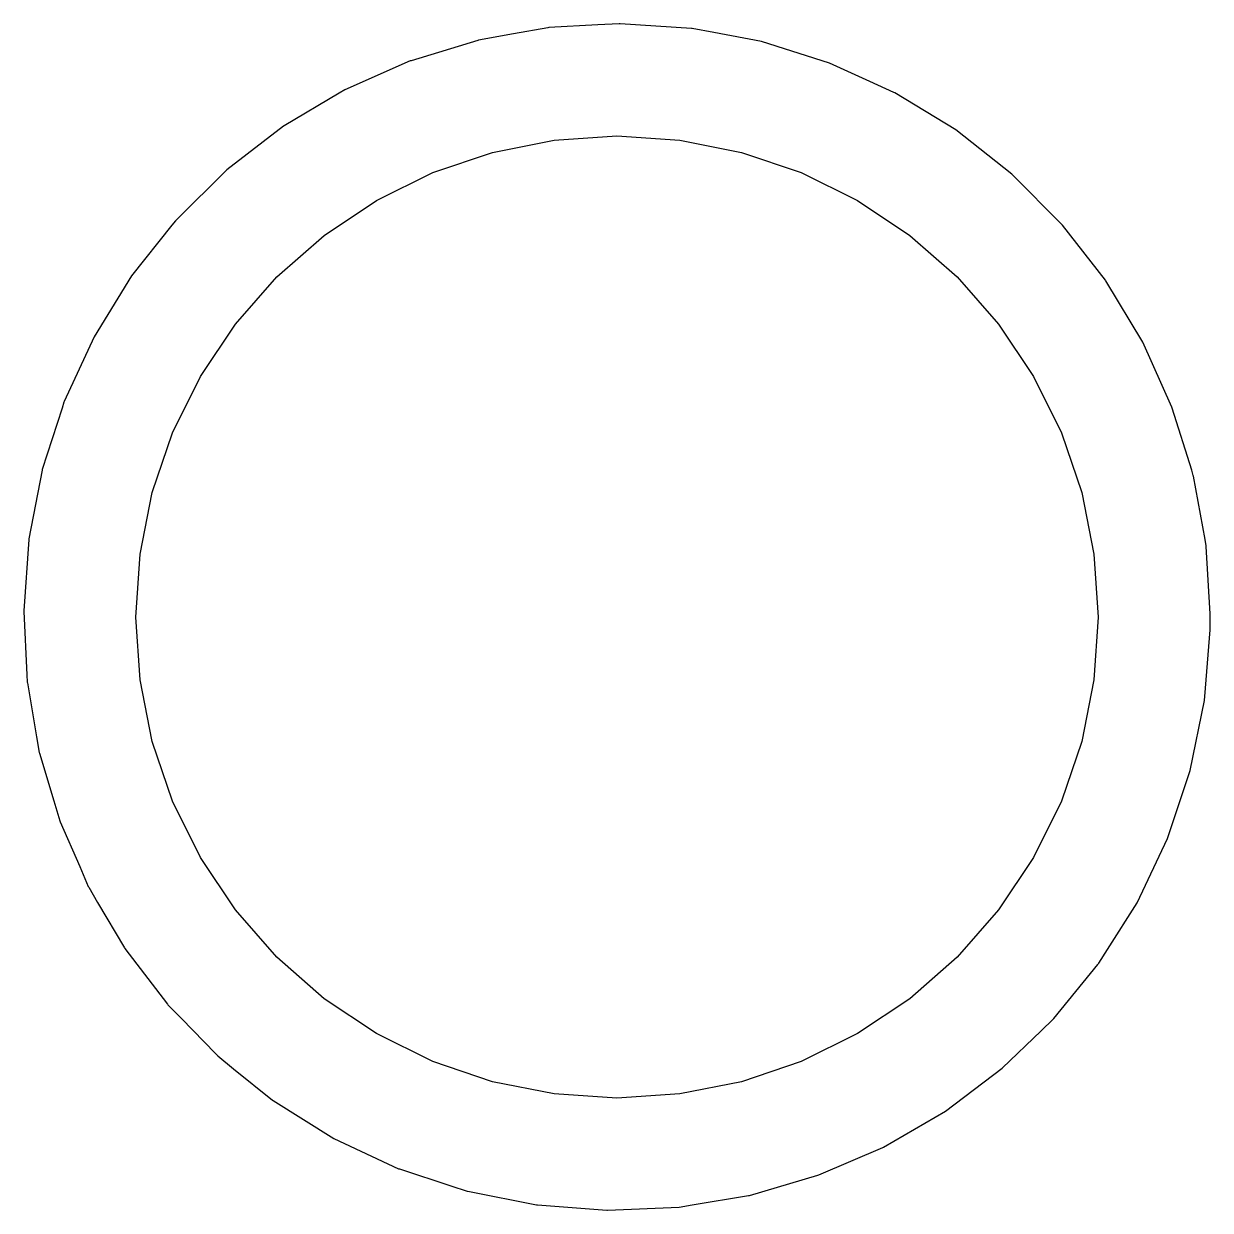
# Model space of a CAD drawing. Extents: x 84 to 209, y -139 to -58.
# Drawn here: x 159.61 to 165.04, y -84.96 to -79.54 of the extents above; entities that cross this region are included whole.
import ezdxf

# ---------------------------------------------------------------- set-up
doc = ezdxf.new("R2010")
doc.units = 0
doc.layers.add('BLACK', color=7, linetype='CONTINUOUS')

msp = doc.modelspace()

# ---------------------------------------------------------------- linework, layer by layer
at = {"layer": 'BLACK', "linetype": 'CONTINUOUS'}
for p, q in [((162.238, -79.5422), (162.013, -79.5545)), ((162.335, -79.5368), (162.238, -79.5422)), ((162.339, -79.5366), (162.335, -79.5368)), ((162.335, -79.5368), (162.335, -79.5368)), ((162.665, -79.5579), (162.339, -79.5366)), ((161.852, -79.583), (161.692, -79.6115)), ((162.009, -79.5552), (161.852, -79.583)), ((162.013, -79.5545), (162.009, -79.5552)), ((162.009, -79.5552), (162.009, -79.5552)), ((162.669, -79.5586), (162.665, -79.5579)), ((162.768, -79.5774), (162.669, -79.5586)), ((162.669, -79.5586), (162.669, -79.5586)), ((162.986, -79.6183), (162.768, -79.5774)), ((161.688, -79.6126), (161.383, -79.7056)), ((161.692, -79.6115), (161.688, -79.6126)), ((161.688, -79.6126), (161.688, -79.6126)), ((163.297, -79.7168), (162.986, -79.6183)), ((161.379, -79.7067), (161.08, -79.8388)), ((161.383, -79.7056), (161.379, -79.7067)), ((163.481, -79.8001), (163.297, -79.7168)), ((163.591, -79.8504), (163.481, -79.8001)), ((161.055, -79.8539), (160.803, -80.0038)), ((161.08, -79.8388), (161.055, -79.8539)), ((163.595, -79.8519), (163.591, -79.8504)), ((163.591, -79.8504), (163.591, -79.8504)), ((163.874, -80.0219), (163.595, -79.8519)), ((160.8, -80.0058), (160.541, -80.2052)), ((160.803, -80.0038), (160.8, -80.0058)), ((160.803, -80.0038), (160.803, -80.0038)), ((164.13, -80.224), (163.874, -80.0219)), ((161.756, -80.125), (162.038, -80.0688)), ((162.038, -80.0688), (162.325, -80.05)), ((162.325, -80.05), (162.612, -80.0688)), ((162.612, -80.0688), (162.894, -80.125)), ((161.483, -80.2175), (161.756, -80.125)), ((162.894, -80.125), (163.167, -80.2175)), ((160.541, -80.2052), (160.309, -80.4343)), ((161.225, -80.3447), (161.483, -80.2175)), ((163.167, -80.2175), (163.425, -80.3447)), ((164.36, -80.4556), (164.13, -80.224)), ((160.986, -80.5046), (161.225, -80.3447)), ((163.425, -80.3447), (163.664, -80.5046)), ((160.289, -80.4586), (160.105, -80.6898)), ((160.306, -80.4373), (160.289, -80.4586)), ((160.309, -80.4343), (160.306, -80.4373)), ((160.306, -80.4373), (160.306, -80.4373)), ((164.363, -80.4586), (164.36, -80.4556)), ((164.559, -80.7101), (164.363, -80.4586)), ((164.363, -80.4586), (164.363, -80.4586)), ((160.769, -80.6944), (160.986, -80.5046)), ((163.664, -80.5046), (163.881, -80.6944)), ((160.105, -80.6898), (159.934, -80.9678)), ((160.58, -80.9107), (160.769, -80.6944)), ((163.881, -80.6944), (164.07, -80.9107)), ((164.561, -80.7131), (164.559, -80.7101)), ((164.559, -80.7101), (164.559, -80.7101)), ((164.73, -80.9929), (164.561, -80.7131)), ((160.42, -81.15), (160.58, -80.9107)), ((164.07, -80.9107), (164.23, -81.15)), ((159.934, -80.9678), (159.797, -81.2643)), ((164.863, -81.2909), (164.73, -80.9929)), ((160.292, -81.4081), (160.42, -81.15)), ((164.23, -81.15), (164.358, -81.4081)), ((159.796, -81.2679), (159.787, -81.2945)), ((159.797, -81.2643), (159.796, -81.2679)), ((159.796, -81.2679), (159.796, -81.2679)), ((159.787, -81.2945), (159.697, -81.5752)), ((164.864, -81.2945), (164.863, -81.2909)), ((164.953, -81.5789), (164.864, -81.2945)), ((160.2, -81.6806), (160.292, -81.4081)), ((164.358, -81.4081), (164.45, -81.6806)), ((159.696, -81.5789), (159.635, -81.8921)), ((159.697, -81.5752), (159.696, -81.5789)), ((159.696, -81.5789), (159.696, -81.5789)), ((164.96, -81.6028), (164.953, -81.5789)), ((164.961, -81.6065), (164.96, -81.6028)), ((165.014, -81.8958), (164.961, -81.6065)), ((164.961, -81.6065), (164.961, -81.6065)), ((160.144, -81.9628), (160.2, -81.6806)), ((164.45, -81.6806), (164.506, -81.9628)), ((159.635, -81.8958), (159.612, -82.2216)), ((159.635, -81.8921), (159.635, -81.8921)), ((159.635, -81.8921), (159.635, -81.8958)), ((165.019, -81.924), (165.014, -81.8958)), ((165.019, -81.9278), (165.019, -81.924)), ((165.038, -82.2348), (165.019, -81.9278)), ((165.019, -81.9278), (165.019, -81.9278)), ((160.125, -82.25), (160.144, -81.9628)), ((164.506, -81.9628), (164.525, -82.25)), ((159.612, -82.2216), (159.612, -82.2254)), ((159.612, -82.2254), (159.626, -82.515)), ((160.144, -82.5372), (160.125, -82.25)), ((164.525, -82.25), (164.506, -82.5372)), ((165.038, -82.25), (165.038, -82.2348)), ((165.038, -82.3068), (165.038, -82.25)), ((165.016, -82.5753), (165.038, -82.3091)), ((165.038, -82.3091), (165.038, -82.3068)), ((159.626, -82.515), (159.628, -82.5478)), ((159.628, -82.5478), (159.629, -82.5515)), ((159.629, -82.5515), (159.629, -82.5515)), ((159.629, -82.5515), (159.671, -82.7979)), ((160.2, -82.8194), (160.144, -82.5372)), ((164.506, -82.5372), (164.45, -82.8194)), ((165.011, -82.6323), (165.016, -82.5753)), ((164.946, -82.9523), (165.011, -82.6323)), ((159.671, -82.7979), (159.683, -82.8696)), ((160.292, -83.0919), (160.2, -82.8194)), ((164.45, -82.8194), (164.358, -83.0919)), ((159.683, -82.8696), (159.684, -82.8733)), ((159.684, -82.8733), (159.684, -82.8733)), ((159.684, -82.8733), (159.749, -83.0901)), ((164.844, -83.2585), (164.945, -82.9559)), ((164.945, -82.9559), (164.946, -82.9523)), ((164.945, -82.9559), (164.945, -82.9559)), ((159.749, -83.0901), (159.777, -83.1825)), ((160.42, -83.35), (160.292, -83.0919)), ((164.358, -83.0919), (164.23, -83.35)), ((159.777, -83.1825), (159.778, -83.186)), ((159.778, -83.186), (159.778, -83.186)), ((159.778, -83.186), (159.868, -83.3914)), ((164.703, -83.5572), (164.843, -83.2621)), ((164.843, -83.2621), (164.844, -83.2585)), ((160.58, -83.5893), (160.42, -83.35)), ((164.23, -83.35), (164.07, -83.5893)), ((159.868, -83.3914), (159.907, -83.4819)), ((159.907, -83.4819), (159.909, -83.4852)), ((159.909, -83.4852), (159.909, -83.4852)), ((159.909, -83.4852), (159.95, -83.555)), ((159.95, -83.555), (160.073, -83.7634)), ((164.568, -83.7709), (164.703, -83.5572)), ((160.769, -83.8056), (160.58, -83.5893)), ((164.07, -83.5893), (163.881, -83.8056)), ((160.073, -83.7634), (160.075, -83.7664)), ((160.075, -83.7664), (160.269, -84.02)), ((164.529, -83.8334), (164.568, -83.7709)), ((160.986, -83.9954), (160.769, -83.8056)), ((163.881, -83.8056), (163.664, -83.9954)), ((164.524, -83.8396), (164.526, -83.8364)), ((164.526, -83.8363), (164.529, -83.8334)), ((164.526, -83.8364), (164.526, -83.8363)), ((164.322, -84.0867), (164.524, -83.8396)), ((161.225, -84.1553), (160.986, -83.9954)), ((163.664, -83.9954), (163.425, -84.1553)), ((160.269, -84.02), (160.269, -84.02)), ((160.269, -84.02), (160.271, -84.023)), ((160.271, -84.023), (160.333, -84.0867)), ((160.333, -84.0867), (160.489, -84.2464)), ((164.264, -84.143), (164.32, -84.0893)), ((164.32, -84.0893), (164.322, -84.0867)), ((164.32, -84.0893), (164.32, -84.0893)), ((161.483, -84.2825), (161.225, -84.1553)), ((163.425, -84.1553), (163.167, -84.2825)), ((164.087, -84.3133), (164.264, -84.143)), ((160.489, -84.2464), (160.499, -84.257)), ((160.499, -84.257), (160.572, -84.3156)), ((160.572, -84.3156), (160.75, -84.4594)), ((161.756, -84.375), (161.483, -84.2825)), ((163.167, -84.2825), (162.894, -84.375)), ((163.827, -84.5101), (164.087, -84.3133)), ((162.038, -84.4312), (161.756, -84.375)), ((162.894, -84.375), (162.612, -84.4312)), ((162.325, -84.45), (162.038, -84.4312)), ((162.612, -84.4312), (162.325, -84.45)), ((160.75, -84.4594), (160.75, -84.4594)), ((160.75, -84.4594), (160.753, -84.4618)), ((160.753, -84.4618), (161.03, -84.6346)), ((163.544, -84.6741), (163.827, -84.5101)), ((161.03, -84.6346), (161.326, -84.7729)), ((163.248, -84.8015), (163.541, -84.6756)), ((163.541, -84.6756), (163.544, -84.6741)), ((163.541, -84.6756), (163.541, -84.6756)), ((161.326, -84.7729), (161.33, -84.7741)), ((161.33, -84.7741), (161.57, -84.8529)), ((162.931, -84.895), (163.244, -84.803)), ((163.244, -84.803), (163.248, -84.8015)), ((163.248, -84.8015), (163.248, -84.8015)), ((161.57, -84.8529), (161.636, -84.8746)), ((161.636, -84.8746), (161.64, -84.8754)), ((161.64, -84.8754), (161.64, -84.8754)), ((161.64, -84.8754), (161.65, -84.8773)), ((161.65, -84.8773), (161.957, -84.9383)), ((162.668, -84.9386), (162.927, -84.8956)), ((162.927, -84.8956), (162.931, -84.895)), ((162.927, -84.8956), (162.927, -84.8956)), ((161.957, -84.9383), (161.961, -84.9386)), ((161.961, -84.9386), (161.961, -84.9386)), ((161.961, -84.9386), (162.279, -84.9628)), ((162.279, -84.9628), (162.279, -84.9628)), ((162.279, -84.9628), (162.282, -84.9631)), ((162.282, -84.9631), (162.609, -84.9486)), ((162.609, -84.9486), (162.668, -84.9386))]:
    msp.add_line(p, q, dxfattribs=at)

doc.saveas('drawing.dxf')
